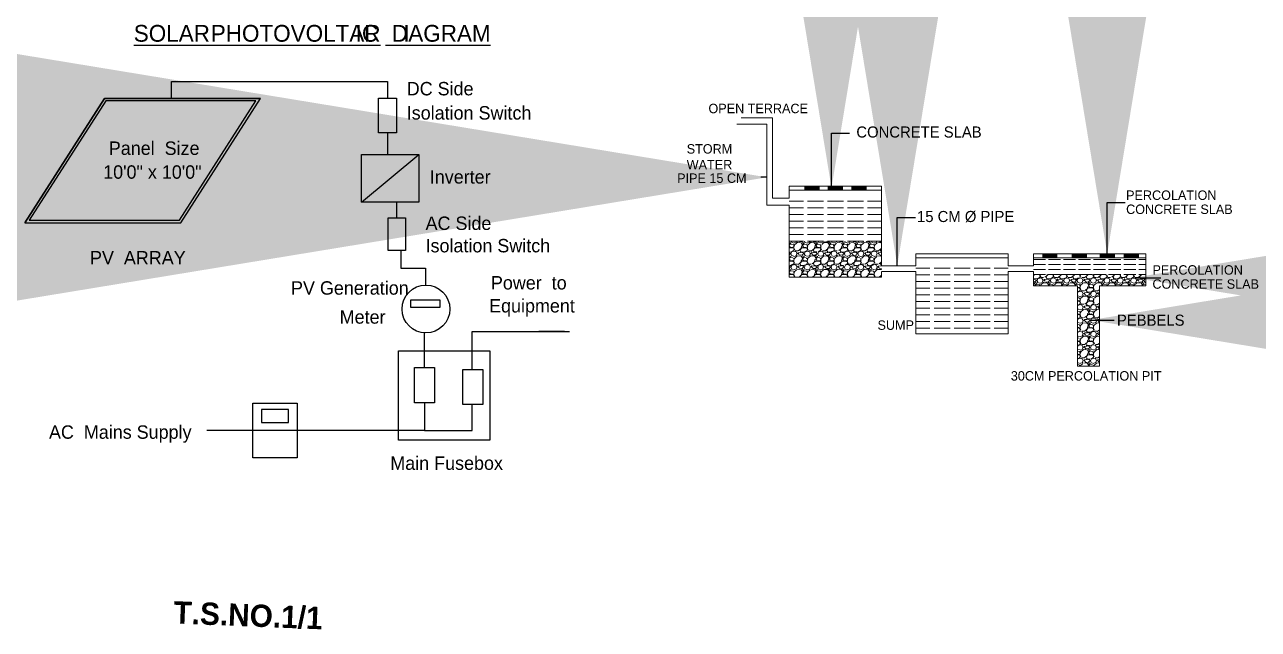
# Model space of a CAD drawing. Header units: metres. Extents: x 71870 to 71989, y 12512 to 13085.
# Drawn here: x 71932.81 to 71959.61, y 12998.97 to 13012.1 of the extents above; entities that cross this region are included whole.
import ezdxf

# ---------------------------------------------------------------- set-up
doc = ezdxf.new("R2010")
doc.units = ezdxf.units.M
doc.header["$MEASUREMENT"] = 0
doc.styles.add('century Gothic', font='arial.ttf')
doc.styles.add('SimpleX', font='arial.ttf', dxfattribs={"width": 0.8})
doc.styles.add('style1', font='GOTHIC.TTF')
doc.styles.add('style2', font='')
doc.styles.get('style2').set_extended_font_data('FuturaExtended')
doc.dimstyles.new('DIM-100 MM', dxfattribs={"dimtxt": 200, "dimasz": 100, "dimexe": 100, "dimexo": 100, "dimgap": 75, "dimtad": 1, "dimdec": 4, "dimrnd": 1, "dimzin": 12, "dimdsep": 46, "dimtxsty": 'SimpleX', "dimblk": 'ARCHTICK', "dimcen": 1, "dimdle": 100, "dimclre": 8, "dimclrt": 140, "dimazin": 0, "dimtfac": 0.75, "dimtdec": 4, "dimtix": 1, "dimtmove": 0, "dimatfit": 3, "dimfxl": 0, "dimfrac": 2, "dimtolj": 1, "dimarcsym": 0})

# ---------------------------------------------------------------- blocks, each defined once
blk = doc.blocks.new('_ArchTick')
at = {"color": 0, "linetype": 'ByBlock', "const_width": 0.15}
blk.add_lwpolyline([(-0.5, -0.5), (0.5, 0.5)], dxfattribs=at)

msp = doc.modelspace()

# ---------------------------------------------------------------- hatches: boundary and pattern name
at = {"lineweight": 18}
for points in [[(71950.06418689441, 13008.59233910152), (71949.75438507822, 13008.59233910152), (71949.75438507822, 13008.50517355508), (71950.06418689441, 13008.50517355508)], [(71950.57588349869, 13008.59233910152), (71950.2660816825, 13008.59233910152), (71950.2660816825, 13008.50517355508), (71950.57588349869, 13008.50517355508)], [(71951.08758010298, 13008.59233910152), (71950.77777828678, 13008.59233910152), (71950.77777828678, 13008.50517355508), (71951.08758010298, 13008.50517355508)], [(71955.23140465144, 13007.12305085976), (71954.92160283522, 13007.12305085976), (71954.92160283522, 13007.03588531332), (71955.23140465144, 13007.03588531332)], [(71955.87318061768, 13007.12305085976), (71955.56337880039, 13007.12305085976), (71955.56337880039, 13007.03588531332), (71955.87318061768, 13007.03588531332)], [(71956.48036744482, 13007.12305085976), (71956.17056562753, 13007.12305085976), (71956.17056562753, 13007.03588531332), (71956.48036744482, 13007.03588531332)], [(71957.00159519196, 13007.12305085976), (71956.69179337576, 13007.12305085976), (71956.69179337576, 13007.03588531332), (71957.00159519196, 13007.03588531332)]]:
    msp.add_hatch(color=8, dxfattribs=at).paths.add_polyline_path(points)
h = msp.add_hatch(dxfattribs=at)
h.set_pattern_fill('ACAD_ISO02W100', color=8, scale=0.0290551816557073, style=0)
h.set_pattern_definition([(0, (71860.03188611439, 12984.14793726226), (0, 0.1452759082785364), [0.3486621798684873, -0.0871655449671219])])
h.paths.add_polyline_path([(71951.42338635768, 13008.33084246658), (71949.41857882352, 13008.33084246658), (71949.41857882352, 13008.17948908824), (71949.41857882352, 13007.34296628849), (71951.42338635768, 13007.34296628849)])
h = msp.add_hatch(dxfattribs=at)
h.set_pattern_fill('GRAVEL', color=8, scale=0.2905518165570729, style=0)
h.set_pattern_definition([(228.0128, (70931.6367100115, 12632.0185406936), (-2.324414018806923, -2.614966738820076), [0.0390896791923224, -3.869885213283509]), (184.9697, (70931.61056034711, 12631.98948551145), (3.486622104205232, 0.2905492907921805), [0.0670791167848983, -6.64083052784221]), (132.5104, (70931.5437334295, 12631.9836744759), (2.905515468769531, -3.196072502336837), [0.0472983491136928, -4.682542373291914]), (267.2737, (70931.43041822198, 12631.91103652318), (0.2905506595004741, 5.81103641684653), [0.0610850328093259, -6.047417085915995]), (292.8337, (70931.4275127031, 12631.85002064066), (-1.452761960828119, 3.486620756120386), [0.0598987097423235, -5.929980399940888]), (357.2737, (70931.4507568475, 12631.79481579458), (-5.81103641684653, 0.2905506595004741), [0.0610850328093259, -6.047417085915995]), (37.6942, (70931.51177273068, 12631.79191027636), (-3.777175749524593, -2.905515377772688), [0.0807818310055464, -7.997394877409119]), (72.2553, (70931.57569412942, 12631.84130408514), (2.033865843023114, 6.392138869235303), [0.076266365224433, -7.550372772185212]), (121.4296, (70931.59893827491, 12631.91394204051), (-2.32441692491148, 3.777172173085844), [0.0612919057027146, -6.067905347260527]), (175.2364, (70931.56697757612, 12631.9662413675), (3.196070257082676, -0.2905493563564208), [0.0699741750850693, -3.428733126409283]), (222.3974, (70931.4972451385, 12631.97205240305), (-3.486623934552556, -3.196067681542618), [0.0904917821630673, -8.95869311683544]), (138.8141, (70931.7180645191, 12631.9081310032), (-2.033863572099261, 1.743310118729293), [0.0308859486518335, -3.057721991363254]), (171.4692, (70931.6948203747, 12631.92846963158), (3.777173116891866, -0.5811059313905746), [0.0587603277250494, -5.817286391267077]), (225, (70931.6367100115, 12631.93718618534), (0, -0.290551906468028), [0.0410901284493179, -0.3698120276993109]), (203.1986, (70931.61637138376, 12631.97205240305), (1.452759004530193, 0.5811040181722535), [0.0221278452453534, -2.190648834390941]), (291.8014, (70931.59603275715, 12631.96333584928), (-0.2905517905528738, 0.8716555289949925), [0.0312933022986465, -1.533376170910923]), (30.9638, (70931.60765482933, 12631.93428066713), (0.8716548750434036, 0.5811043547114167), [0.0508259387185091, -1.643367757138479]), (161.5651, (70931.65123760258, 12631.9604303293), (0.5811037593859201, -0.2905513526105302), [0.0367521898281202, -0.882053427530333]), (16.38950000000001, (70931.4275127031, 12631.96333584928), (2.905518804323316, 0.8716533314955841), [0.0514857818939134, -5.09710548232916]), (70.3462, (70931.47690651187, 12631.97786344036), (-1.162205885343519, -3.196070602632067), [0.0431937236011911, -4.276169629411596]), (293.1986, (70931.65123760258, 12632.0185406936), (-0.5811040181722535, 1.452759004530193), [0.0442553999388907, -2.16852127969742]), (343.6105, (70931.66867071143, 12631.97786344036), (-2.905518804323314, 0.871653331495588), [0.0514857818939101, -5.097105482328836]), (339.4440000000002, (70931.4275127031, 12631.78319372348), (-1.452759618720516, 0.5811024698671636), [0.0496494944132727, -2.432826388457625]), (294.7751, (70931.4740009941, 12631.76576061419), (-1.452756813356359, 3.196070976349368), [0.04160062799100601, -4.118468272697763]), (66.80140000000002, (70931.65414312035, 12631.72798887652), (0.5811040181722567, 1.452759004530193), [0.0442553999388906, -2.168521279697418]), (17.354, (70931.6715762292, 12631.76866613241), (-3.777174201894198, -1.16220566884969), [0.0487054915612787, -4.821830589734831]), (69.444, (70931.51177273068, 12631.72798887652), (-0.5811024698671645, -1.452759618720516), [0.0248247472066364, -2.457651135664259]), (101.3098999999991, (70931.6367100115, 12631.72798887652), (-0.2905511285773261, 1.16220748479036), [0.0148152371262449, -1.466713995982749]), (165.9638, (70931.63380449262, 12631.74251646759), (0.8716556083095292, -0.2905512521198539), [0.0598987097423233, -1.138076937863224]), (186.0089999999999, (70931.57569412942, 12631.75704405867), (2.905518093196023, 0.2905516182501823), [0.0555099245532288, -5.4954746858706]), (303.6901, (70931.60765482933, 12631.9081310032), (-0.2905522043005614, 0.5811035046237522), [0.0419039640874942, -1.005695428651675]), (353.1572, (70931.63089897485, 12631.8732647855), (4.939380697108876, -0.5811059569257137), [0.0731592040981716, -7.24274871199088]), (60.94540000000001, (70931.70353692911, 12631.86454823173), (-1.16220727413109, -2.03386282763693), [0.0299140528254499, -2.961499946274021]), (90, (70931.7180645191, 12631.89069789391), (-0.2905518165570727, 0.2905518165570729), [0.0174331089934244, -0.2731187075636484]), (120.2563999999997, (70931.56988309277, 12631.76576061419), (1.162205780579524, -2.033863429452563), [0.0403646205633748, -3.996110220054033]), (48.01280000000001, (70931.54954446727, 12631.80062683189), (2.324414018806923, 2.614966738820076), [0.0781793583846448, -3.830795534091187]), (0, (70931.6018437938, 12631.85873719619), (0.2905518165570729, 0.2905518165570729), [0.0755434723048389, -0.2150083442522337]), (325.3048, (70931.67738726585, 12631.85873719619), (-2.905516497509123, 2.033865217432818), [0.0459403099231051, -4.548087195765596]), (254.0546, (70931.71515900242, 12631.83258752961), (-0.2905517843919352, -1.162207303027303), [0.04230492559434299, -2.072944259640965]), (207.6459999999999, (70931.70353692911, 12631.79191027636), (-5.520483296352795, -2.905520406646043), [0.0688796663921025, -6.819098304338991]), (175.4261, (70931.64252104705, 12631.75994957688), (-3.77717377746055, 0.2905503060249818), [0.0728701050406937, -7.214132554129562])])
h.paths.add_polyline_path([(71951.42338635768, 13007.39208258682), (71949.41857882352, 13007.39208258682), (71949.41857882352, 13006.61658674798), (71951.42338635768, 13006.61658674798)])
h = msp.add_hatch(dxfattribs=at)
h.set_pattern_fill('ACAD_ISO02W100', color=8, scale=0.0217913862417805, style=0)
h.set_pattern_definition([(0, (71859.27423142604, 12984.11888208011), (0, 0.1089569312089023), [0.2614966349013655, -0.0653741587253414])])
h.paths.add_polyline_path([(71957.1603433058, 13007.00683013117), (71954.71970804715, 13007.00683013117), (71954.71970804715, 13006.83249904004), (71954.71970804715, 13006.64364036048), (71957.1603433058, 13006.64364036048)])
h = msp.add_hatch(dxfattribs=at)
h.set_pattern_fill('ACAD_ISO02W100', color=8, scale=0.0290551816557073, style=0)
h.set_pattern_definition([(0, (71859.73024486665, 12984.14793726226), (0, 0.1452759082785364), [0.3486621798684873, -0.0871655449671219])])
h.paths.add_polyline_path([(71954.17253918272, 13006.73317863594), (71954.17253918272, 13006.86155422219), (71954.17253918272, 13006.87608181591), (71952.16773164968, 13006.87608181591), (71952.16773164968, 13006.86155422219), (71952.16773164968, 13006.73317863594), (71952.16773164968, 13005.37973995902), (71954.17253918272, 13005.37973995902)])
h = msp.add_hatch(dxfattribs=at)
h.set_pattern_fill('GRAVEL', color=8, scale=0.2905518165570729, style=0)
h.set_pattern_definition([(228.0128, (70930.87905532315, 12632.0185406936), (-2.324414018806923, -2.614966738820076), [0.0390896791923224, -3.869885213283509]), (184.9697, (70930.85290565877, 12631.98948551145), (3.486622104205232, 0.2905492907921805), [0.0670791167848983, -6.64083052784221]), (132.5104, (70930.78607874112, 12631.9836744759), (2.905515468769531, -3.196072502336837), [0.0472983491136928, -4.682542373291914]), (267.2737, (70930.67276353363, 12631.91103652318), (0.2905506595004741, 5.81103641684653), [0.0610850328093259, -6.047417085915995]), (292.8337, (70930.66985801475, 12631.85002064066), (-1.452761960828119, 3.486620756120386), [0.0598987097423235, -5.929980399940888]), (357.2737, (70930.69310215914, 12631.79481579458), (-5.81103641684653, 0.2905506595004741), [0.0610850328093259, -6.047417085915995]), (37.6942, (70930.75411804233, 12631.79191027636), (-3.777175749524593, -2.905515377772688), [0.0807818310055464, -7.997394877409119]), (72.2553, (70930.81803944107, 12631.84130408514), (2.033865843023114, 6.392138869235303), [0.076266365224433, -7.550372772185212]), (121.4296, (70930.84128358656, 12631.91394204051), (-2.32441692491148, 3.777172173085844), [0.0612919057027146, -6.067905347260527]), (175.2364, (70930.80932288776, 12631.9662413675), (3.196070257082676, -0.2905493563564208), [0.0699741750850693, -3.428733126409283]), (222.3974, (70930.73959045015, 12631.97205240305), (-3.486623934552556, -3.196067681542618), [0.0904917821630673, -8.95869311683544]), (138.8141, (70930.96040983075, 12631.9081310032), (-2.033863572099261, 1.743310118729293), [0.0308859486518335, -3.057721991363254]), (171.4692, (70930.93716568635, 12631.92846963158), (3.777173116891866, -0.5811059313905746), [0.0587603277250494, -5.817286391267077]), (225, (70930.87905532315, 12631.93718618534), (0, -0.290551906468028), [0.0410901284493179, -0.3698120276993109]), (203.1986, (70930.85871669541, 12631.97205240305), (1.452759004530193, 0.5811040181722535), [0.0221278452453534, -2.190648834390941]), (291.8014, (70930.8383780688, 12631.96333584928), (-0.2905517905528738, 0.8716555289949925), [0.0312933022986465, -1.533376170910923]), (30.9638, (70930.850000141, 12631.93428066713), (0.8716548750434036, 0.5811043547114167), [0.0508259387185091, -1.643367757138479]), (161.5651, (70930.89358291421, 12631.9604303293), (0.5811037593859201, -0.2905513526105302), [0.0367521898281202, -0.882053427530333]), (16.38950000000001, (70930.66985801475, 12631.96333584928), (2.905518804323316, 0.8716533314955841), [0.0514857818939134, -5.09710548232916]), (70.3462, (70930.71925182352, 12631.97786344036), (-1.162205885343519, -3.196070602632067), [0.0431937236011911, -4.276169629411596]), (293.1986, (70930.89358291421, 12632.0185406936), (-0.5811040181722535, 1.452759004530193), [0.0442553999388907, -2.16852127969742]), (343.6105, (70930.91101602306, 12631.97786344036), (-2.905518804323314, 0.871653331495588), [0.0514857818939101, -5.097105482328836]), (339.4440000000002, (70930.66985801475, 12631.78319372348), (-1.452759618720516, 0.5811024698671636), [0.0496494944132727, -2.432826388457625]), (294.7751, (70930.71634630575, 12631.76576061419), (-1.452756813356359, 3.196070976349368), [0.04160062799100601, -4.118468272697763]), (66.80140000000002, (70930.896488432, 12631.72798887652), (0.5811040181722567, 1.452759004530193), [0.0442553999388906, -2.168521279697418]), (17.354, (70930.91392154085, 12631.76866613241), (-3.777174201894198, -1.16220566884969), [0.0487054915612787, -4.821830589734831]), (69.444, (70930.75411804233, 12631.72798887652), (-0.5811024698671645, -1.452759618720516), [0.0248247472066364, -2.457651135664259]), (101.3098999999991, (70930.87905532315, 12631.72798887652), (-0.2905511285773261, 1.16220748479036), [0.0148152371262449, -1.466713995982749]), (165.9638, (70930.87614980426, 12631.74251646759), (0.8716556083095292, -0.2905512521198539), [0.0598987097423233, -1.138076937863224]), (186.0089999999999, (70930.81803944107, 12631.75704405867), (2.905518093196023, 0.2905516182501823), [0.0555099245532288, -5.4954746858706]), (303.6901, (70930.850000141, 12631.9081310032), (-0.2905522043005614, 0.5811035046237522), [0.0419039640874942, -1.005695428651675]), (353.1572, (70930.8732442865, 12631.8732647855), (4.939380697108876, -0.5811059569257137), [0.0731592040981716, -7.24274871199088]), (60.94540000000001, (70930.94588224076, 12631.86454823173), (-1.16220727413109, -2.03386282763693), [0.0299140528254499, -2.961499946274021]), (90, (70930.96040983075, 12631.89069789391), (-0.2905518165570727, 0.2905518165570729), [0.0174331089934244, -0.2731187075636484]), (120.2563999999997, (70930.81222840442, 12631.76576061419), (1.162205780579524, -2.033863429452563), [0.0403646205633748, -3.996110220054033]), (48.01280000000001, (70930.79188977889, 12631.80062683189), (2.324414018806923, 2.614966738820076), [0.0781793583846448, -3.830795534091187]), (0, (70930.84418910545, 12631.85873719619), (0.2905518165570729, 0.2905518165570729), [0.0755434723048389, -0.2150083442522337]), (325.3048, (70930.9197325775, 12631.85873719619), (-2.905516497509123, 2.033865217432818), [0.0459403099231051, -4.548087195765596]), (254.0546, (70930.95750431406, 12631.83258752961), (-0.2905517843919352, -1.162207303027303), [0.04230492559434299, -2.072944259640965]), (207.6459999999999, (70930.94588224076, 12631.79191027636), (-5.520483296352795, -2.905520406646043), [0.0688796663921025, -6.819098304338991]), (175.4261, (70930.8848663587, 12631.75994957688), (-3.77717377746055, 0.2905503060249818), [0.0728701050406937, -7.214132554129562])])
h.paths.add_polyline_path([(71956.15793953932, 13006.42572649876), (71957.1603433058, 13006.42572649876), (71957.1603433058, 13006.67269554262), (71954.71970804715, 13006.67269554262), (71954.71970804715, 13006.42572649876), (71955.67852904153, 13006.42572649876), (71955.67852904153, 13004.68241559889), (71956.15793953932, 13004.68241559889)])

# ---------------------------------------------------------------- linework, layer by layer
at = {"color": 8, "lineweight": 25}
for p, q in [((71936.0031673568, 13010.49657898846), (71936.0031673568, 13010.86546181286)), ((71936.0031673568, 13010.86546181286), (71940.69234922793, 13010.86546181286)), ((71940.69234922793, 13010.86546181286), (71940.69234922793, 13010.5001813418)), ((71932.81273277121, 13007.79496139621), (71934.54550518509, 13010.49657898846)), ((71934.54550518509, 13010.49657898846), (71932.81273277121, 13007.79496139621)), ((71934.54550518509, 13010.49657898846), (71937.9337897164, 13010.49657898846)), ((71937.9337897164, 13010.49657898846), (71934.54550518509, 13010.49657898846)), ((71936.2010173025, 13007.79496139621), (71937.9337897164, 13010.49657898846)), ((71936.2010173025, 13007.79496139621), (71937.9337897164, 13010.49657898846)), ((71940.49451640376, 13010.5001813418), (71940.89018205211, 13010.5001813418)), ((71940.49451640376, 13009.7494115967), (71940.49451640376, 13010.5001813418)), ((71940.89018205211, 13010.5001813418), (71940.89018205211, 13009.7494115967)), ((71934.57452739093, 13010.44348590107), (71932.90986101652, 13007.84805448361)), ((71937.83666147107, 13010.44348590107), (71934.57452739093, 13010.44348590107)), ((71936.17199509668, 13007.84805448361), (71937.83666147107, 13010.44348590107)), ((71940.89018205211, 13009.7494115967), (71940.49451640376, 13009.7494115967)), ((71940.69234922793, 13009.7494115967), (71940.69234922793, 13009.27446910224)), ((71940.1266047738, 13008.24463520929), (71941.37239709157, 13009.27446910224)), ((71940.1266047738, 13009.27446910224), (71941.37239709157, 13009.27446910224)), ((71940.1266047738, 13008.24463520929), (71940.1266047738, 13009.27446910224)), ((71941.37239709157, 13009.27446910224), (71941.37239709157, 13008.24463520929)), ((71941.37239709157, 13008.24463520929), (71940.1266047738, 13008.24463520929)), ((71940.89459875124, 13007.90179681602), (71940.89459875124, 13008.24463520929)), ((71932.90986101652, 13007.84805448361), (71936.17199509668, 13007.84805448361)), ((71940.70501258326, 13007.90179681602), (71941.0841849192, 13007.90179681602)), ((71940.70501258326, 13007.19074631785), (71940.70501258326, 13007.90179681602)), ((71941.0841849192, 13007.90179681602), (71941.0841849192, 13007.19074631785)), ((71932.81273277121, 13007.79496139621), (71936.2010173025, 13007.79496139621)), ((71932.81273277121, 13007.79496139621), (71936.2010173025, 13007.79496139621)), ((71941.0841849192, 13007.19074631785), (71940.70501258326, 13007.19074631785)), ((71940.98096968322, 13007.19074631785), (71940.98096968322, 13006.80616423492)), ((71940.98096968322, 13006.80616423492), (71941.52150200927, 13006.80616423492)), ((71941.52150200927, 13006.80616423492), (71941.52150200927, 13006.44084515932)), ((71941.19618350586, 13006.11979523147), (71941.83035749226, 13006.11979523147)), ((71941.19618350586, 13005.95684786085), (71941.19618350586, 13006.11979523147)), ((71941.83035749226, 13005.95684786085), (71941.19618350586, 13005.95684786085)), ((71941.83035749226, 13006.11979523147), (71941.83035749226, 13005.95684786085)), ((71941.49844521987, 13004.6481623374), (71941.49844521987, 13005.40296797192)), ((71942.53359450803, 13004.61140789175), (71942.53359450803, 13005.43526087924)), ((71942.53359450803, 13005.43526087924), (71944.6445132824, 13005.43526087924)), ((71944.5398220185, 13005.43526087924), (71943.98135725789, 13005.43526087924)), ((71940.93048616023, 13005.01202275033), (71942.91841431848, 13005.01202275033)), ((71940.93048616023, 13003.07009878922), (71940.93048616023, 13005.01202275033)), ((71942.91841431848, 13005.01202275033), (71942.91841431848, 13003.07009878922)), ((71941.2814237576, 13004.6481623374), (71941.71546668219, 13004.6481623374)), ((71941.2814237576, 13003.88365881214), (71941.2814237576, 13004.6481623374)), ((71941.71546668219, 13004.6481623374), (71941.71546668219, 13003.88365881214)), ((71942.32606957442, 13004.61140789175), (71942.76011249902, 13004.61140789175)), ((71942.32606957442, 13003.84690436649), (71942.32606957442, 13004.61140789175)), ((71942.76011249902, 13004.61140789175), (71942.76011249902, 13003.84690436649)), ((71937.76875122897, 13003.8783870306), (71938.73243059417, 13003.8783870306)), ((71937.76875122897, 13002.69233138835), (71937.76875122897, 13003.8783870306)), ((71938.73243059417, 13003.8783870306), (71938.73243059417, 13002.69233138835)), ((71941.71546668219, 13003.88365881214), (71941.2814237576, 13003.88365881214)), ((71941.49844521987, 13003.88365881214), (71941.49844521987, 13003.28221198723)), ((71942.76011249902, 13003.84690436649), (71942.32606957442, 13003.84690436649)), ((71942.53359450803, 13003.28221198723), (71942.53359450803, 13003.84690436649)), ((71938.54116585664, 13003.74227028246), (71937.95838678599, 13003.74227028246)), ((71937.95838678599, 13003.74227028246), (71937.95838678599, 13003.45692950225)), ((71938.54116585664, 13003.45692950225), (71938.54116585664, 13003.74227028246)), ((71941.49844521987, 13003.28221198723), (71936.76981597621, 13003.28221198723)), ((71937.95838678599, 13003.45692950225), (71938.54116585664, 13003.45692950225)), ((71941.49844521987, 13003.28221198723), (71942.53359450803, 13003.28221198723)), ((71942.91841431848, 13003.07009878922), (71940.93048616023, 13003.07009878922)), ((71938.73243059417, 13002.69233138835), (71937.76875122897, 13002.69233138835))]:
    msp.add_line(p, q, dxfattribs=at)
at = {"color": 8, "lineweight": 20}
for p, q in [((71948.37499993222, 13010.07415336469), (71949.05739776486, 13010.07415336469)), ((71949.05739776486, 13010.07415336469), (71949.05739776486, 13008.33084246658)), ((71948.93377372646, 13009.93551938153), (71948.28244634817, 13009.93551938153)), ((71948.93377372646, 13008.17948908824), (71948.93377372646, 13009.93551938153)), ((71949.41857882352, 13008.33084246658), (71949.41857882352, 13008.59233910152)), ((71949.41857882352, 13008.59233910152), (71951.42338635768, 13008.59233910152)), ((71949.41857882352, 13008.50517355684), (71951.42338635768, 13008.50517355684)), ((71951.42338635768, 13008.59233910152), (71951.42338635768, 13006.86155422219)), ((71949.41857882352, 13008.17948908824), (71948.93377372646, 13008.17948908824)), ((71949.05739776486, 13008.33084246658), (71949.41857882352, 13008.33084246658)), ((71949.41857882352, 13006.61658674798), (71949.41857882352, 13008.17948908824)), ((71952.16773164968, 13007.12305085976), (71954.17253918272, 13007.12305085976)), ((71952.16773164968, 13006.86155422219), (71952.16773164968, 13007.12305085976)), ((71952.16773164968, 13007.03588531332), (71954.17253918272, 13007.03588531332)), ((71954.17253918272, 13007.12305085976), (71954.17253918272, 13006.86155422219)), ((71954.71970804715, 13006.86155422219), (71954.71970804715, 13007.12305085976)), ((71954.71970804715, 13007.12305085976), (71957.1603433058, 13007.12305085976)), ((71954.71970804715, 13007.03588531332), (71957.1603433058, 13007.03588531332)), ((71957.1603433058, 13007.12305085976), (71957.1603433058, 13006.42572649876)), ((71951.42338635768, 13006.86155422219), (71952.16773164968, 13006.86155422219)), ((71952.16773164968, 13006.73317863594), (71951.42338635768, 13006.73317863594)), ((71951.42338635768, 13006.73080590516), (71951.42338635768, 13006.61658674798)), ((71952.16773164968, 13005.37973995902), (71952.16773164968, 13006.73317863594)), ((71954.17253918272, 13006.86155422219), (71954.71970804715, 13006.86155422219)), ((71954.17253918272, 13006.73317863594), (71954.17253918272, 13005.37973995902)), ((71954.17253918272, 13006.73317863594), (71954.71970804715, 13006.73317863594)), ((71954.71970804715, 13006.42572649876), (71954.71970804715, 13006.73317863594)), ((71949.41857882352, 13006.61658674798), (71951.42338635768, 13006.61658674798)), ((71955.67852904153, 13006.42572649876), (71954.71970804715, 13006.42572649876)), ((71955.67852904153, 13004.68241559889), (71955.67852904153, 13006.42572649876)), ((71957.1603433058, 13006.42572649876), (71956.15793953932, 13006.42572649876)), ((71956.15793953932, 13004.68241559889), (71956.15793953932, 13006.42572649876)), ((71952.16773164968, 13005.37973995902), (71954.17253918272, 13005.37973995902)), ((71955.67852904153, 13004.68241559889), (71956.15793953932, 13004.68241559889))]:
    msp.add_line(p, q, dxfattribs=at)
for points in [[(71949.75438507822, 13008.59233910152), (71950.06418689441, 13008.59233910152), (71950.06418689441, 13008.50517355508), (71949.75438507822, 13008.50517355508)], [(71950.2660816825, 13008.59233910152), (71950.57588349869, 13008.59233910152), (71950.57588349869, 13008.50517355508), (71950.2660816825, 13008.50517355508)], [(71950.77777828678, 13008.59233910152), (71951.08758010298, 13008.59233910152), (71951.08758010298, 13008.50517355508), (71950.77777828678, 13008.50517355508)], [(71954.92160283522, 13007.12305085976), (71955.23140465144, 13007.12305085976), (71955.23140465144, 13007.03588531332), (71954.92160283522, 13007.03588531332)], [(71955.56337880039, 13007.12305085976), (71955.87318061768, 13007.12305085976), (71955.87318061768, 13007.03588531332), (71955.56337880039, 13007.03588531332)], [(71956.17056562753, 13007.12305085976), (71956.48036744482, 13007.12305085976), (71956.48036744482, 13007.03588531332), (71956.17056562753, 13007.03588531332)], [(71956.69179337576, 13007.12305085976), (71957.00159519196, 13007.12305085976), (71957.00159519196, 13007.03588531332), (71956.69179337576, 13007.03588531332)]]:
    msp.add_lwpolyline(points, close=True, dxfattribs=at)
at = {"color": 8, "lineweight": 25}
msp.add_circle((71941.5272535301, 13005.92152268651), 0.5193543210179024, dxfattribs=at)

# ---------------------------------------------------------------- texts
at = {"color": 8, "linetype": 'Continuous', "lineweight": 25, "style": 'style1'}
for s, p in [('%%USOLAR', (71935.18173304494, 13011.72648390451)), ('%%U PHOTOVOLTAR', (71936.71847418875, 13011.72648390451)), ('%%UI', (71939.99615556141, 13011.72648390451)), ('%%UC', (71940.13779322732, 13011.72648390451)), ('%%U ', (71940.50595158918, 13011.72648390451)), ('%%U D', (71940.6475892551, 13011.72648390451)), ('%%UI', (71941.03806800475, 13011.72648390451)), ('%%UAGRAM', (71941.14373173477, 13011.72648390451))]:
    msp.add_text(s, height=0.3649223519063012, dxfattribs=at).set_placement(p)
at = {"color": 8, "lineweight": 25, "style": 'style1'}
for s, p in [('DC Side ', (71941.11061267665, 13010.56160972946)), ('Isolation Switch', (71941.11061267665, 13010.03609320168)), ('Panel  Size', (71934.63997979017, 13009.26864953497)), (' 10\'0" x 10\'0"', (71934.4094024792, 13008.75116928376)), ('Inverter', (71941.61152048812, 13008.64575495012)), ('AC Side', (71941.51924088677, 13007.63910264227)), ('Isolation Switch', (71941.51924088677, 13007.15197049158)), ('PV  ARRAY', (71934.23139734007, 13006.88960247728)), ('PV Generation', (71938.59704751517, 13006.23324732097)), ('Power  to', (71942.9382766234, 13006.3459998689)), ('Equipment', (71942.89908409839, 13005.84667500097)), ('Meter', (71939.65414637877, 13005.60349845775)), ('AC  Mains Supply', (71933.34072422683, 13003.10363599245)), ('Main Fusebox', (71940.75270134385, 13002.42874108323))]:
    msp.add_text(s, height=0.291330650731469, dxfattribs=at).set_placement(p)
at = {"color": 8, "lineweight": 20, "style": 'style2'}
for s, height, p in [('OPEN TERRACE', 0.2048287500000001, (71947.66352870884, 13010.17478663118)), ('CONCRETE SLAB', 0.2409750000000002, (71950.87537331862, 13009.64543366059)), ('PIPE 15 CM', 0.2048287500000001, (71946.98377169407, 13008.66104711529)), ('PERCOLATION', 0.2048287500000001, (71956.73407617488, 13008.29145522154)), ('CONCRETE SLAB', 0.2048287500000001, (71956.73407617488, 13007.98568047238)), ('15 CM %%C PIPE', 0.2409750000000002, (71952.1926728717, 13007.81039767977)), ('PERCOLATION', 0.2048287500000001, (71957.30628649081, 13006.66810086109)), ('CONCRETE SLAB', 0.2048287500000001, (71957.30628649081, 13006.36232611193)), ('SUMP', 0.2048287500000001, (71951.33512225504, 13005.46993070627)), ('PEBBELS', 0.2409750000000002, (71956.53406265694, 13005.55923326401)), ('30CM PERCOLATION PIT', 0.2048287500000001, (71954.23012992281, 13004.3678492624))]:
    msp.add_text(s, height=height, dxfattribs=at).set_placement(p)
at = {"color": 8, "lineweight": 25, "insert": (71947.19087153497, 13009.50208456162), "char_height": 0.2048287500000001, "width": 1.157225762453957, "attachment_point": 1, "style": 'style2'}
msp.add_mtext('STORM WATER', dxfattribs=at)
at = {"insert": (71936.05704853378, 12999.57750691648), "char_height": 0.48409311152256, "attachment_point": 1, "rotation": 357.71710117301717, "style": 'century Gothic'}
msp.add_mtext_dynamic_manual_height_columns('{\\fCentury Gothic|b1|i0|c0|p34;T.S.NO.1/1}', width=1.914227901240234, gutter_width=1, heights=[0], dxfattribs=at)

# ---------------------------------------------------------------- leaders
at = {"color": 8, "lineweight": 20}
for points in [[(71950.3355039292, 13008.55231590039), (71950.3355039292, 13009.7441219805), (71950.72505612594, 13009.7441219805)], [(71948.93377372646, 13008.78212980193), (71948.79852754498, 13008.78212980193)], [(71956.32408003772, 13007.11776863595), (71956.32408003772, 13008.23191233008), (71956.71415291456, 13008.23191233008)], [(71951.76394446414, 13006.86480462628), (71951.76394446414, 13007.91079116602), (71952.15679553893, 13007.91079116602)], [(71956.88734308099, 13006.60144700347), (71957.49130652753, 13006.60144689056)], [(71955.96822841685, 13005.68169718415), (71956.47703912118, 13005.68169718415)]]:
    msp.add_leader(points, dimstyle='DIM-100 MM', override={"dimse1": 1, "dimse2": 1, "dimfxl": 4, "dimtfillclr": 8, "dimarcsym": 1}, dxfattribs=at)

doc.saveas('drawing.dxf')
